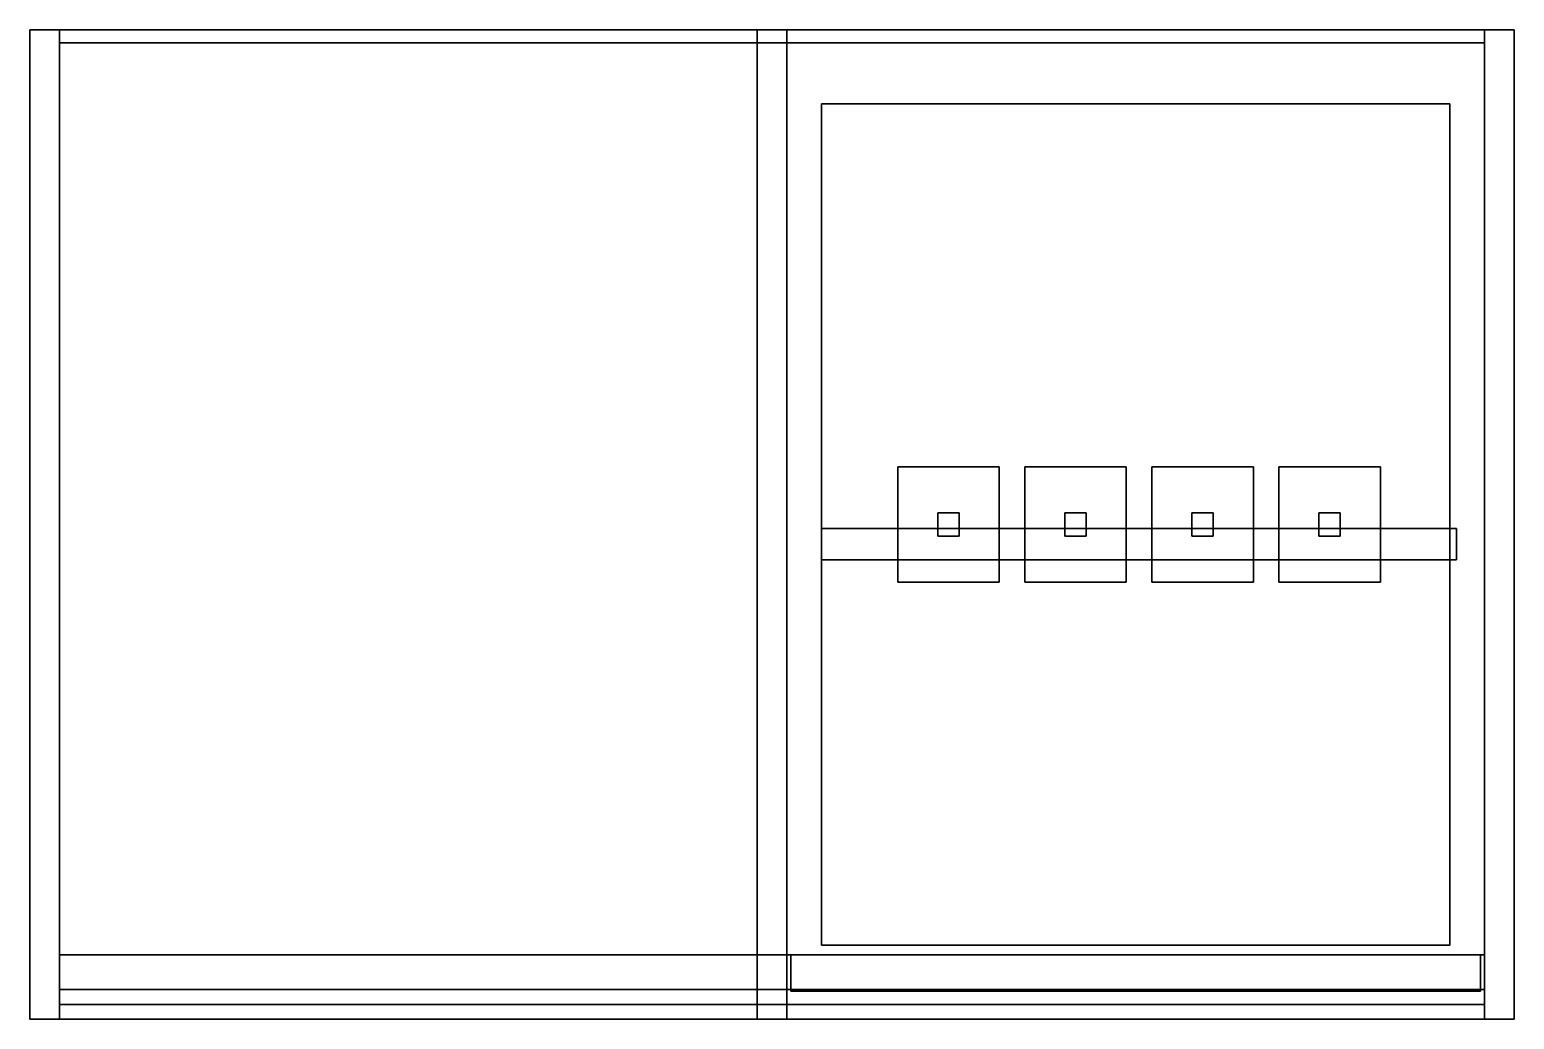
# Model space of a CAD drawing. Header units: millimetres. Extents: x 0 to 900, y -600 to 0.
import ezdxf

# ---------------------------------------------------------------- set-up
doc = ezdxf.new("R2010")
doc.units = ezdxf.units.MM
for name, color, linetype in [('AKSESUAR', 7, 'Continuous'), ('ARKALIK', 7, 'Continuous'), ('ASKILIK', 7, 'Continuous'), ('BAZA', 7, 'Continuous'), ('BOLME', 7, 'Continuous'), ('CEKMECE', 7, 'Continuous'), ('GOVDE', 7, 'Continuous'), ('RAFLAR', 7, 'Continuous')]:
    doc.layers.add(name, color=color, linetype=linetype)

msp = doc.modelspace()

# ---------------------------------------------------------------- linework, layer by layer
at = {"layer": 'AKSESUAR'}
for points in [[(526.2, -335, 1450), (587.8, -335, 1450), (587.8, -265, 1450), (526.2, -265, 1450)], [(526.2, -335, 1790), (587.8, -335, 1790), (587.8, -265, 1790), (526.2, -265, 1790)], [(587.8, -265, 1450), (526.2, -265, 1450), (526.2, -265, 1790), (587.8, -265, 1790)], [(526.2, -265, 1450), (526.2, -335, 1450), (526.2, -335, 1790), (526.2, -265, 1790)], [(587.8, -335, 1450), (587.8, -265, 1450), (587.8, -265, 1790), (587.8, -335, 1790)], [(603.2, -335, 1450), (664.8, -335, 1450), (664.8, -265, 1450), (603.2, -265, 1450)], [(603.2, -335, 1790), (664.8, -335, 1790), (664.8, -265, 1790), (603.2, -265, 1790)], [(664.8, -265, 1450), (603.2, -265, 1450), (603.2, -265, 1790), (664.8, -265, 1790)], [(603.2, -265, 1450), (603.2, -335, 1450), (603.2, -335, 1790), (603.2, -265, 1790)], [(664.8, -335, 1450), (664.8, -265, 1450), (664.8, -265, 1790), (664.8, -335, 1790)], [(680.2, -335, 1450), (741.8, -335, 1450), (741.8, -265, 1450), (680.2, -265, 1450)], [(680.2, -335, 1790), (741.8, -335, 1790), (741.8, -265, 1790), (680.2, -265, 1790)], [(741.8, -265, 1450), (680.2, -265, 1450), (680.2, -265, 1790), (741.8, -265, 1790)], [(680.2, -265, 1450), (680.2, -335, 1450), (680.2, -335, 1790), (680.2, -265, 1790)], [(741.8, -335, 1450), (741.8, -265, 1450), (741.8, -265, 1790), (741.8, -335, 1790)], [(757.2, -335, 1450), (818.8, -335, 1450), (818.8, -265, 1450), (757.2, -265, 1450)], [(757.2, -335, 1790), (818.8, -335, 1790), (818.8, -265, 1790), (757.2, -265, 1790)], [(818.8, -265, 1450), (757.2, -265, 1450), (757.2, -265, 1790), (818.8, -265, 1790)], [(757.2, -265, 1450), (757.2, -335, 1450), (757.2, -335, 1790), (757.2, -265, 1790)], [(818.8, -335, 1450), (818.8, -265, 1450), (818.8, -265, 1790), (818.8, -335, 1790)], [(550.5, -307, 1789.5), (563.5, -307, 1789.5), (563.5, -293, 1789.5), (550.5, -293, 1789.5)], [(550.5, -307, 1894.5), (563.5, -307, 1894.5), (563.5, -293, 1894.5), (550.5, -293, 1894.5)], [(563.5, -293, 1789.5), (550.5, -293, 1789.5), (550.5, -293, 1894.5), (563.5, -293, 1894.5)], [(550.5, -293, 1789.5), (550.5, -307, 1789.5), (550.5, -307, 1894.5), (550.5, -293, 1894.5)], [(563.5, -307, 1789.5), (563.5, -293, 1789.5), (563.5, -293, 1894.5), (563.5, -307, 1894.5)], [(627.5, -307, 1789.5), (640.5, -307, 1789.5), (640.5, -293, 1789.5), (627.5, -293, 1789.5)], [(627.5, -307, 1894.5), (640.5, -307, 1894.5), (640.5, -293, 1894.5), (627.5, -293, 1894.5)], [(640.5, -293, 1789.5), (627.5, -293, 1789.5), (627.5, -293, 1894.5), (640.5, -293, 1894.5)], [(627.5, -293, 1789.5), (627.5, -307, 1789.5), (627.5, -307, 1894.5), (627.5, -293, 1894.5)], [(640.5, -307, 1789.5), (640.5, -293, 1789.5), (640.5, -293, 1894.5), (640.5, -307, 1894.5)], [(704.5, -307, 1789.5), (717.5, -307, 1789.5), (717.5, -293, 1789.5), (704.5, -293, 1789.5)], [(704.5, -307, 1894.5), (717.5, -307, 1894.5), (717.5, -293, 1894.5), (704.5, -293, 1894.5)], [(717.5, -293, 1789.5), (704.5, -293, 1789.5), (704.5, -293, 1894.5), (717.5, -293, 1894.5)], [(704.5, -293, 1789.5), (704.5, -307, 1789.5), (704.5, -307, 1894.5), (704.5, -293, 1894.5)], [(717.5, -307, 1789.5), (717.5, -293, 1789.5), (717.5, -293, 1894.5), (717.5, -307, 1894.5)], [(781.5, -307, 1789.5), (794.5, -307, 1789.5), (794.5, -293, 1789.5), (781.5, -293, 1789.5)], [(781.5, -307, 1894.5), (794.5, -307, 1894.5), (794.5, -293, 1894.5), (781.5, -293, 1894.5)], [(794.5, -293, 1789.5), (781.5, -293, 1789.5), (781.5, -293, 1894.5), (794.5, -293, 1894.5)], [(781.5, -293, 1789.5), (781.5, -307, 1789.5), (781.5, -307, 1894.5), (781.5, -293, 1894.5)], [(794.5, -307, 1789.5), (794.5, -293, 1789.5), (794.5, -293, 1894.5), (794.5, -307, 1894.5)], [(550.5, -307, 1789.5), (563.5, -307, 1789.5), (563.5, -307, 1894.5), (550.5, -307, 1894.5)], [(627.5, -307, 1789.5), (640.5, -307, 1789.5), (640.5, -307, 1894.5), (627.5, -307, 1894.5)], [(704.5, -307, 1789.5), (717.5, -307, 1789.5), (717.5, -307, 1894.5), (704.5, -307, 1894.5)], [(781.5, -307, 1789.5), (794.5, -307, 1789.5), (794.5, -307, 1894.5), (781.5, -307, 1894.5)], [(526.2, -335, 1450), (587.8, -335, 1450), (587.8, -335, 1790), (526.2, -335, 1790)], [(603.2, -335, 1450), (664.8, -335, 1450), (664.8, -335, 1790), (603.2, -335, 1790)], [(680.2, -335, 1450), (741.8, -335, 1450), (741.8, -335, 1790), (680.2, -335, 1790)], [(757.2, -335, 1450), (818.8, -335, 1450), (818.8, -335, 1790), (757.2, -335, 1790)]]:
    msp.add_3dface(points, dxfattribs=at)
at = {"layer": 'ARKALIK'}
for points in [[(18, -8, 18), (882, -8, 18), (882, 0, 18), (18, 0, 18)], [(18, -8, 2482), (882, -8, 2482), (882, 0, 2482), (18, 0, 2482)], [(882, 0, 18), (18, 0, 18), (18, 0, 2482), (882, 0, 2482)], [(18, 0, 18), (18, -8, 18), (18, -8, 2482), (18, 0, 2482)], [(882, -8, 18), (882, 0, 18), (882, 0, 2482), (882, -8, 2482)], [(18, -8, 18), (882, -8, 18), (882, -8, 2482), (18, -8, 2482)]]:
    msp.add_3dface(points, dxfattribs=at)
at = {"layer": 'ASKILIK'}
for points in [[(480, -321.5, 1890.5), (865, -321.5, 1890.5), (865, -302.5, 1890.5), (480, -302.5, 1890.5)], [(480, -321.5, 1909.5), (865, -321.5, 1909.5), (865, -302.5, 1909.5), (480, -302.5, 1909.5)], [(865, -302.5, 1890.5), (480, -302.5, 1890.5), (480, -302.5, 1909.5), (865, -302.5, 1909.5)], [(480, -302.5, 1890.5), (480, -321.5, 1890.5), (480, -321.5, 1909.5), (480, -302.5, 1909.5)], [(865, -321.5, 1890.5), (865, -302.5, 1890.5), (865, -302.5, 1909.5), (865, -321.5, 1909.5)], [(480, -321.5, 1890.5), (865, -321.5, 1890.5), (865, -321.5, 1909.5), (480, -321.5, 1909.5)]]:
    msp.add_3dface(points, dxfattribs=at)
at = {"layer": 'BAZA'}
for points in [[(18, -591), (882, -591), (882, -561), (18, -561)], [(18, -591, 130), (882, -591, 130), (882, -561, 130), (18, -561, 130)], [(882, -561), (18, -561), (18, -561, 130), (882, -561, 130)], [(18, -561), (18, -591), (18, -591, 130), (18, -561, 130)], [(882, -591), (882, -561), (882, -561, 130), (882, -591, 130)], [(18, -591), (882, -591), (882, -591, 130), (18, -591, 130)]]:
    msp.add_3dface(points, dxfattribs=at)
at = {"layer": 'BOLME'}
for points in [[(441, -600), (459, -600), (459, 0), (441, 0)], [(441, -600, 2150), (459, -600, 2150), (459, 0, 2150), (441, 0, 2150)], [(459, 0), (441, 0), (441, 0, 2150), (459, 0, 2150)], [(441, 0), (441, -600), (441, -600, 2150), (441, 0, 2150)], [(459, -600), (459, 0), (459, 0, 2150), (459, -600, 2150)], [(441, -600), (459, -600), (459, -600, 2150), (441, -600, 2150)]]:
    msp.add_3dface(points, dxfattribs=at)
at = {"layer": 'CEKMECE'}
for points in [[(480, -555, 262.5), (861, -555, 262.5), (861, -45, 262.5), (480, -45, 262.5)], [(480, -555, 477.5), (861, -555, 477.5), (861, -45, 477.5), (480, -45, 477.5)], [(861, -45, 262.5), (480, -45, 262.5), (480, -45, 477.5), (861, -45, 477.5)], [(480, -45, 262.5), (480, -555, 262.5), (480, -555, 477.5), (480, -45, 477.5)], [(480, -555, 507.5), (861, -555, 507.5), (861, -45, 507.5), (480, -45, 507.5)], [(480, -555, 722.5), (861, -555, 722.5), (861, -45, 722.5), (480, -45, 722.5)], [(861, -45, 507.5), (480, -45, 507.5), (480, -45, 722.5), (861, -45, 722.5)], [(480, -45, 507.5), (480, -555, 507.5), (480, -555, 722.5), (480, -45, 722.5)], [(480, -555, 752.5), (861, -555, 752.5), (861, -45, 752.5), (480, -45, 752.5)], [(480, -555, 967.5), (861, -555, 967.5), (861, -45, 967.5), (480, -45, 967.5)], [(861, -45, 752.5), (480, -45, 752.5), (480, -45, 967.5), (861, -45, 967.5)], [(480, -45, 752.5), (480, -555, 752.5), (480, -555, 967.5), (480, -45, 967.5)], [(480, -555, 997.5), (861, -555, 997.5), (861, -45, 997.5), (480, -45, 997.5)], [(480, -555, 1212.5), (861, -555, 1212.5), (861, -45, 1212.5), (480, -45, 1212.5)], [(861, -45, 997.5), (480, -45, 997.5), (480, -45, 1212.5), (861, -45, 1212.5)], [(480, -45, 997.5), (480, -555, 997.5), (480, -555, 1212.5), (480, -45, 1212.5)], [(861, -555, 262.5), (861, -45, 262.5), (861, -45, 477.5), (861, -555, 477.5)], [(861, -555, 507.5), (861, -45, 507.5), (861, -45, 722.5), (861, -555, 722.5)], [(861, -555, 752.5), (861, -45, 752.5), (861, -45, 967.5), (861, -555, 967.5)], [(861, -555, 997.5), (861, -45, 997.5), (861, -45, 1212.5), (861, -555, 1212.5)], [(480, -555, 262.5), (861, -555, 262.5), (861, -555, 477.5), (480, -555, 477.5)], [(480, -555, 507.5), (861, -555, 507.5), (861, -555, 722.5), (480, -555, 722.5)], [(480, -555, 752.5), (861, -555, 752.5), (861, -555, 967.5), (480, -555, 967.5)], [(480, -555, 997.5), (861, -555, 997.5), (861, -555, 1212.5), (480, -555, 1212.5)], [(461.5, -583, 250), (879.5, -583, 250), (879.5, -561, 250), (461.5, -561, 250)], [(461.5, -583, 490), (879.5, -583, 490), (879.5, -561, 490), (461.5, -561, 490)], [(879.5, -561, 250), (461.5, -561, 250), (461.5, -561, 490), (879.5, -561, 490)], [(461.5, -561, 250), (461.5, -583, 250), (461.5, -583, 490), (461.5, -561, 490)], [(461.5, -583, 495), (879.5, -583, 495), (879.5, -561, 495), (461.5, -561, 495)], [(461.5, -583, 735), (879.5, -583, 735), (879.5, -561, 735), (461.5, -561, 735)], [(879.5, -561, 495), (461.5, -561, 495), (461.5, -561, 735), (879.5, -561, 735)], [(461.5, -561, 495), (461.5, -583, 495), (461.5, -583, 735), (461.5, -561, 735)], [(461.5, -583, 740), (879.5, -583, 740), (879.5, -561, 740), (461.5, -561, 740)], [(461.5, -583, 980), (879.5, -583, 980), (879.5, -561, 980), (461.5, -561, 980)], [(879.5, -561, 740), (461.5, -561, 740), (461.5, -561, 980), (879.5, -561, 980)], [(461.5, -561, 740), (461.5, -583, 740), (461.5, -583, 980), (461.5, -561, 980)], [(461.5, -583, 985), (879.5, -583, 985), (879.5, -561, 985), (461.5, -561, 985)], [(461.5, -583, 1225), (879.5, -583, 1225), (879.5, -561, 1225), (461.5, -561, 1225)], [(879.5, -561, 985), (461.5, -561, 985), (461.5, -561, 1225), (879.5, -561, 1225)], [(461.5, -561, 985), (461.5, -583, 985), (461.5, -583, 1225), (461.5, -561, 1225)], [(879.5, -583, 250), (879.5, -561, 250), (879.5, -561, 490), (879.5, -583, 490)], [(879.5, -583, 495), (879.5, -561, 495), (879.5, -561, 735), (879.5, -583, 735)], [(879.5, -583, 740), (879.5, -561, 740), (879.5, -561, 980), (879.5, -583, 980)], [(879.5, -583, 985), (879.5, -561, 985), (879.5, -561, 1225), (879.5, -583, 1225)], [(461.5, -583, 250), (879.5, -583, 250), (879.5, -583, 490), (461.5, -583, 490)], [(461.5, -583, 495), (879.5, -583, 495), (879.5, -583, 735), (461.5, -583, 735)], [(461.5, -583, 740), (879.5, -583, 740), (879.5, -583, 980), (461.5, -583, 980)], [(461.5, -583, 985), (879.5, -583, 985), (879.5, -583, 1225), (461.5, -583, 1225)]]:
    msp.add_3dface(points, dxfattribs=at)
at = {"layer": 'GOVDE'}
for points in [[(0, -600), (18, -600), (18, 0), (0, 0)], [(0, -600, 2500), (18, -600, 2500), (18, 0, 2500), (0, 0, 2500)], [(18, 0), (0, 0), (0, 0, 2500), (18, 0, 2500)], [(0, 0), (0, -600), (0, -600, 2500), (0, 0, 2500)], [(18, -600), (18, 0), (18, 0, 2500), (18, -600, 2500)], [(18, -600), (882, -600), (882, 0), (18, 0)], [(18, -600, 18), (882, -600, 18), (882, 0, 18), (18, 0, 18)], [(882, 0), (18, 0), (18, 0, 18), (882, 0, 18)], [(18, 0), (18, -600), (18, -600, 18), (18, 0, 18)], [(18, -600, 2482), (882, -600, 2482), (882, 0, 2482), (18, 0, 2482)], [(18, -600, 2500), (882, -600, 2500), (882, 0, 2500), (18, 0, 2500)], [(882, 0, 2482), (18, 0, 2482), (18, 0, 2500), (882, 0, 2500)], [(18, 0, 2482), (18, -600, 2482), (18, -600, 2500), (18, 0, 2500)], [(882, -600), (900, -600), (900, 0), (882, 0)], [(882, -600, 2500), (900, -600, 2500), (900, 0, 2500), (882, 0, 2500)], [(900, 0), (882, 0), (882, 0, 2500), (900, 0, 2500)], [(882, 0), (882, -600), (882, -600, 2500), (882, 0, 2500)], [(882, -600), (882, 0), (882, 0, 18), (882, -600, 18)], [(882, -600, 2482), (882, 0, 2482), (882, 0, 2500), (882, -600, 2500)], [(900, -600), (900, 0), (900, 0, 2500), (900, -600, 2500)], [(0, -600), (18, -600), (18, -600, 2500), (0, -600, 2500)], [(18, -600), (882, -600), (882, -600, 18), (18, -600, 18)], [(18, -600, 2482), (882, -600, 2482), (882, -600, 2500), (18, -600, 2500)], [(882, -600), (900, -600), (900, -600, 2500), (882, -600, 2500)]]:
    msp.add_3dface(points, dxfattribs=at)
at = {"layer": 'RAFLAR'}
for points in [[(18, -582, 2126), (882, -582, 2126), (882, 0, 2126), (18, 0, 2126)], [(18, -582, 2144), (882, -582, 2144), (882, 0, 2144), (18, 0, 2144)], [(882, 0, 2126), (18, 0, 2126), (18, 0, 2144), (882, 0, 2144)], [(18, 0, 2126), (18, -582, 2126), (18, -582, 2144), (18, 0, 2144)], [(18, -582, 391), (441, -582, 391), (441, 0, 391), (18, 0, 391)], [(18, -582, 409), (441, -582, 409), (441, 0, 409), (18, 0, 409)], [(441, 0, 391), (18, 0, 391), (18, 0, 409), (441, 0, 409)], [(18, 0, 391), (18, -582, 391), (18, -582, 409), (18, 0, 409)], [(18, -582, 691), (441, -582, 691), (441, 0, 691), (18, 0, 691)], [(18, -582, 709), (441, -582, 709), (441, 0, 709), (18, 0, 709)], [(441, 0, 691), (18, 0, 691), (18, 0, 709), (441, 0, 709)], [(18, 0, 691), (18, -582, 691), (18, -582, 709), (18, 0, 709)], [(18, -582, 991), (441, -582, 991), (441, 0, 991), (18, 0, 991)], [(18, -582, 1009), (441, -582, 1009), (441, 0, 1009), (18, 0, 1009)], [(441, 0, 991), (18, 0, 991), (18, 0, 1009), (441, 0, 1009)], [(18, 0, 991), (18, -582, 991), (18, -582, 1009), (18, 0, 1009)], [(18, -582, 1291), (441, -582, 1291), (441, 0, 1291), (18, 0, 1291)], [(18, -582, 1309), (441, -582, 1309), (441, 0, 1309), (18, 0, 1309)], [(441, 0, 1291), (18, 0, 1291), (18, 0, 1309), (441, 0, 1309)], [(18, 0, 1291), (18, -582, 1291), (18, -582, 1309), (18, 0, 1309)], [(18, -582, 1591), (441, -582, 1591), (441, 0, 1591), (18, 0, 1591)], [(18, -582, 1609), (441, -582, 1609), (441, 0, 1609), (18, 0, 1609)], [(441, 0, 1591), (18, 0, 1591), (18, 0, 1609), (441, 0, 1609)], [(18, 0, 1591), (18, -582, 1591), (18, -582, 1609), (18, 0, 1609)], [(18, -582, 1891), (441, -582, 1891), (441, 0, 1891), (18, 0, 1891)], [(18, -582, 1909), (441, -582, 1909), (441, 0, 1909), (18, 0, 1909)], [(441, 0, 1891), (18, 0, 1891), (18, 0, 1909), (441, 0, 1909)], [(18, 0, 1891), (18, -582, 1891), (18, -582, 1909), (18, 0, 1909)], [(441, -582, 391), (441, 0, 391), (441, 0, 409), (441, -582, 409)], [(441, -582, 691), (441, 0, 691), (441, 0, 709), (441, -582, 709)], [(441, -582, 991), (441, 0, 991), (441, 0, 1009), (441, -582, 1009)], [(441, -582, 1291), (441, 0, 1291), (441, 0, 1309), (441, -582, 1309)], [(441, -582, 1591), (441, 0, 1591), (441, 0, 1609), (441, -582, 1609)], [(441, -582, 1891), (441, 0, 1891), (441, 0, 1909), (441, -582, 1909)], [(882, -582, 2126), (882, 0, 2126), (882, 0, 2144), (882, -582, 2144)], [(18, -582, 2126), (882, -582, 2126), (882, -582, 2144), (18, -582, 2144)], [(18, -582, 391), (441, -582, 391), (441, -582, 409), (18, -582, 409)], [(18, -582, 691), (441, -582, 691), (441, -582, 709), (18, -582, 709)], [(18, -582, 991), (441, -582, 991), (441, -582, 1009), (18, -582, 1009)], [(18, -582, 1291), (441, -582, 1291), (441, -582, 1309), (18, -582, 1309)], [(18, -582, 1591), (441, -582, 1591), (441, -582, 1609), (18, -582, 1609)], [(18, -582, 1891), (441, -582, 1891), (441, -582, 1909), (18, -582, 1909)]]:
    msp.add_3dface(points, dxfattribs=at)

doc.saveas('drawing.dxf')
